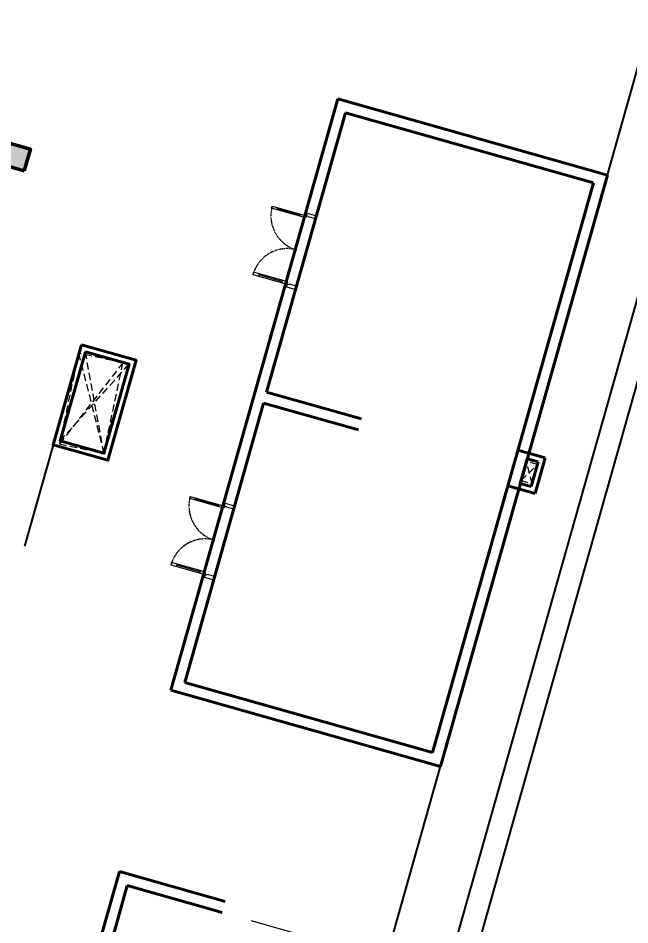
# Model space of a CAD drawing. Header units: millimetres. Extents: x -1307397 to 11565522512, y -626897 to 1138105.
# Drawn here: x 176635 to 187407, y 109277 to 125234 of the extents above; entities that cross this region are included whole.
import ezdxf

# ---------------------------------------------------------------- set-up
doc = ezdxf.new("R2010")
doc.units = ezdxf.units.MM
doc.header["$MEASUREMENT"] = 0
doc.linetypes.add('HIDDEN', pattern=[0.375, 0.25, -0.125])
doc.linetypes.add('HIDDEN2', pattern=[0.1875, 0.125, -0.0625])
for name, color, linetype in [('ccu12-Thay', 7, 'Continuous'), ('KT-Net manh', 139, 'Continuous'), ('KT-Tuong', 1, 'Continuous'), ('Xref_NT1+NT2_MBDV Cot vach_220729$0$ccu12-Hatch', 250, 'Continuous'), ('Xref_NT1+NT2_MBDV Cot vach_220729$0$ccu12-Thay', 7, 'Continuous'), ('Xref_NT1+NT2_MBDV Cot vach_220729$0$KT-Net manh', 139, 'Continuous')]:
    doc.layers.add(name, color=color, linetype=linetype)
for name, color, linetype, lineweight in [('CUA', 37, 'Continuous', 13), ('KT-lomo nuoc', 3, 'HIDDEN', 5), ('KT-Net cat', 1, 'Continuous', 40), ('KT-Net thay', 7, 'Continuous', 15), ('SPE-MEP-HVAC', 140, 'Continuous', 0), ('Xref_NT1+NT2_MBDV Cot vach_220729$0$KT-Net cot vach', 6, 'Continuous', 50)]:
    doc.layers.add(name, color=color, linetype=linetype, lineweight=lineweight)

# ---------------------------------------------------------------- blocks, each defined once
blk = doc.blocks.new('Xref_NT1+NT2_MBDV Cot vach_220729$0$A$C6F5A0866')
at = {"layer": 'Xref_NT1+NT2_MBDV Cot vach_220729$0$ccu12-Hatch', "ltscale": 0.5}
h = blk.add_hatch(dxfattribs=at)
h.set_pattern_fill('1BETONG2-BOP', color=256, scale=50, angle=-9.22123, pattern_type=2)
h.set_pattern_definition([(40.778773, (-344030.4, 1051586.25), (348.967585, -88.43995), [37.5, -412.5]), (345.778773, (-344030.4, 1051586.25), (-8.2109, 382.353), [30, -330]), (91.230173, (-344001.3, 1051578.88), (340.75691, 293.91278), [31.8701, -350.57106]), (36.962973, (-344014.37, 1051684.96), (513.46257, -167.20103), [56.25, -618.75]), (87.414373, (-343971.6, 1051671), (539.3417, 405.87626), [47.80514, -525.8565]), (341.962973, (-344014.37, 1051684.96), (539.34137, 405.87668), [45, -495]), (11.778773, (-343969.02, 1051652.27), (262.33739, -246.534165), [37.5, -412.5]), (216.778773, (-343969.02, 1051652.27), (302.31138, -234.24147), [30, -330]), (62.230173, (-343947.16, 1051631.72), (440.52446, 91.85968), [31.8701, -350.57106]), (58.278773, (-344030.4, 1051586.25), (-53.364341, 157.777667), [0, -326, 0, -335, 0, -331.25]), (355.278773, (-344030.4, 1051586.25), (170.29976, 164.8925), [0, -191, 0, -318.5, 0, -126.25]), (318.278773, (-344140.45, 1051604.12), (261.654741, -53.903389), [0, -125, 0, -390, 0, -517.5]), (308.278773, (-344189.8, 1051612.13), (295.845573, 2.678777), [0, -162.5, 0, -259, 0, -367.5]), (305.778773, (-344030.4, 1051586.25), (172.3971, 124.239646), []), (305.778773, (-344020.58, 1051646.7), (172.3971, 124.239646), [])])
h.paths.add_polyline_path([(3150, 11325), (6200, 11325), (6200, 325), (5800, 325), (5800, 625), (5900, 625), (5900, 11025), (3150, 11025)])
h.paths.add_polyline_path([(4450, 325), (3250, 325), (3250, 625), (4450, 625)])
at = {"layer": 'Xref_NT1+NT2_MBDV Cot vach_220729$0$KT-Net cot vach'}
blk.add_line((5800, 625), (5800, 325), dxfattribs=at)
blk.add_lwpolyline([(3150, 11325), (6200, 11325), (6200, 325), (5800, 325)], dxfattribs=at)
blk = doc.blocks.new('*U211')
at = {"layer": 'KT-lomo nuoc', "ltscale": 500}
for p, q in [((157, -313), (-179, -90)), ((-22, -403), (0, 0))]:
    blk.add_line(p, q, dxfattribs=at)
blk.add_lwpolyline([(157, -313), (-22, -403), (-179, -90), (0, 0)], close=True, dxfattribs=at)
blk = doc.blocks.new('CTN TB 33-35')
at = {"layer": 'KT-Net cat'}
for p, q in [((-15224, -53143), (-15250, -53234)), ((-14743, -53279), (-15224, -53143)), ((-15059, -53294), (-15182, -53727)), ((-14867, -53348), (-15059, -53294)), ((-14743, -53279), (-14920, -53904)), ((-14867, -53348), (-14989, -53781)), ((-15372, -53666), (-15401, -53768)), ((-14920, -53904), (-15401, -53768)), ((-14989, -53781), (-15182, -53727))]:
    blk.add_line(p, q, dxfattribs=at)
at = {"layer": 'KT-lomo nuoc', "linetype": 'HIDDEN', "xscale": -0.9999999999999997, "rotation": 10.8976534755902}
blk.add_blockref('*U211', (-15073, -53342, 0), dxfattribs=at)
blk = doc.blocks.new('*U258')
at = {"linetype": 'HIDDEN', "ltscale": 500}
for p, q in [((-1169, 1389), (0, 0)), ((-1492, 657), (322, 732))]:
    blk.add_line(p, q, dxfattribs=at)
blk.add_lwpolyline([(-1492, 657), (-1169, 1389), (322, 732), (0, 0)], close=True, dxfattribs=at)
blk = doc.blocks.new('A$C99b0a125')
at = {"layer": 'KT-Net cat', "elevation": 0}
for points in [[(-2733, 20116), (-1771, 19844), (-2268, 18083), (-3231, 18355)], [(-2664, 19993), (-1894, 19775), (-2337, 18207), (-3107, 18424)]]:
    blk.add_lwpolyline(points, close=True, dxfattribs=at)
at = {"layer": 'SPE-MEP-HVAC', "linetype": 'HIDDEN', "ltscale": 1000, "xscale": -1, "rotation": 230.4488267378189}
blk.add_blockref('*U258', (-2664, 19993), dxfattribs=at)
blk = doc.blocks.new('*U492')
for p, q in [((-294, 444), (-257, 460)), ((-104, 63), (-276, 452)), ((-123, 55), (-86, 71)), ((-1365, -27), (-1401, -44)), ((-1212, -424), (-1383, -36)), ((-1193, -416), (-1230, -433))]:
    blk.add_line(p, q)
for points in [[(-46, -20), (-82, -36), (-334, 536), (-298, 552)], [(-1190, -524), (-1153, -508), (-1405, 64), (-1442, 48)], [(69, -156), (14, -180), (-39, -61), (-30, -57), (-46, -20), (0, 0)], [(-1167, -700), (-1112, -676), (-1164, -557), (-1174, -561), (-1190, -524), (-1235, -544)]]:
    blk.add_lwpolyline(points, close=True)
at = {"linetype": 'HIDDEN2'}
for centre, start, end in [((-46, -20), 113.7725, 203.7725), ((-1190, -524), 23.7725, 113.7725)]:
    blk.add_arc(centre, 625, start, end, dxfattribs=at)
blk = doc.blocks.new('*U613')
at = {"linetype": 'HIDDEN', "ltscale": 500}
for p, q in [((1572, -908), (0, 0)), ((1626, -110), (-54, -798))]:
    blk.add_line(p, q, dxfattribs=at)
blk.add_lwpolyline([(1626, -110), (1572, -908), (-54, -798), (0, 0)], close=True, dxfattribs=at)
blk = doc.blocks.new('trucktnuoctang36')
at = {"layer": 'SPE-MEP-HVAC', "linetype": 'HIDDEN', "ltscale": 1000, "xscale": -1, "rotation": 254.2212213649985}
blk.add_blockref('*U613', (44252, -1538, 0), dxfattribs=at)

msp = doc.modelspace()

# ---------------------------------------------------------------- hatches: boundary and pattern name
at = {"layer": 'KT-Net manh'}
h = msp.add_hatch(dxfattribs=at)
h.set_pattern_fill('AR-PARQ1', color=256, scale=100)
h.set_pattern_definition([(90, (222978, 18737), (-1200, 1200), [1200, -1200]), (90, (223178, 18737), (-1200, 1200), [1200, -1200]), (90, (223378, 18737), (-1200, 1200), [1200, -1200]), (90, (223578, 18737), (-1200, 1200), [1200, -1200]), (90, (223778, 18737), (-1200, 1200), [1200, -1200]), (90, (223978, 18737), (-1200, 1200), [1200, -1200]), (90, (224178, 18737), (-1200, 1200), [1200, -1200]), (0, (222978, 19937), (1200, -1200), [1200, -1200]), (0, (222978, 20137), (1200, -1200), [1200, -1200]), (0, (222978, 20337), (1200, -1200), [1200, -1200]), (0, (222978, 20537), (1200, -1200), [1200, -1200]), (0, (222978, 20737), (1200, -1200), [1200, -1200]), (0, (222978, 20937), (1200, -1200), [1200, -1200]), (0, (222978, 21137), (1200, -1200), [1200, -1200])])
edge = h.paths.add_edge_path()
edge.add_line((191573.2, 168424.2), (184648.7, 170378.2))
edge.add_line((184648.7, 170378.2), (181355.5, 158723.9))
edge.add_line((181355.5, 158723.9), (180757, 156605.9))
edge.add_line((180757, 156605.9), (177864.8, 146370.8))
edge.add_line((177864.8, 146370.8), (177864.8, 146370.8))
edge.add_line((177864.8, 146370.8), (171982.3, 125552.7))
edge.add_line((171982.3, 125552.7), (175494.7, 124560.2))
edge.add_line((175494.7, 124560.2), (175168.4, 123405.4))
edge.add_line((175168.4, 123405.4), (166557.5, 125838.6))
edge.add_line((166557.5, 125838.6), (167080.2, 127688.4))
edge.add_line((167080.2, 127688.4), (166858.9, 128305.5))
edge.add_line((166858.9, 128305.5), (172092.6, 146973))
edge.add_line((172092.6, 146973), (172107, 146969))
edge.add_line((172107, 146969), (180119.4, 175284.7))
edge.add_line((180119.4, 175284.7), (180094.6, 175291.6))
edge.add_line((180094.6, 175291.6), (180169.5, 175480.5))
edge.add_arc((185288.3, 172961.4), 5705.1, 23.03514, 153.79635, ccw=False)
edge.add_line((190538.5, 175193.8), (191909.3, 169585.5))
edge.add_line((191909.3, 169585.5), (192235.9, 168236.9))
edge.add_line((192235.9, 168236.9), (191573.2, 168424.2))
h.paths.add_polyline_path([(179453.8, 167439.4), (182340, 166623.7), (182217.6, 166190.8), (179331.4, 167006.4)], flags=16)
h.paths.add_polyline_path([(176299.5, 156276.5), (179185.7, 155460.8), (179063.3, 155027.9), (176177.1, 155843.5)], flags=16)
h.paths.add_polyline_path([(173933.7, 147904.3), (176819.9, 147088.7), (176697.6, 146655.7), (173811.4, 147471.3)], flags=16)
h.paths.add_polyline_path([(171568, 139532.2), (174454.2, 138716.5), (174331.9, 138283.6), (171445.6, 139099.1)], flags=16)
h.paths.add_polyline_path([(169202.2, 131160), (172088.5, 130344.3), (171966.1, 129911.4), (169079.9, 130726.9)], flags=16)

# ---------------------------------------------------------------- linework, layer by layer
at = {"layer": 'KT-Net cat'}
for p, q in [((179320.9, 113406.4), (182262.1, 123815)), ((182262.1, 123815, 0), (187011.1, 122473.1, 0)), ((181011.2, 118652.6), (182400.2, 123568.2)), ((182400.2, 123568.2, 0), (186764.3, 122335, 0)), ((187011.1, 122473.1), (184070, 112064.5)), ((183931.9, 112311.3), (186764.3, 122335)), ((181011.2, 118652.6), (182680.8, 118180.8)), ((179567.8, 113544.5), (180956.8, 118460.1)), ((180956.8, 118460.1), (182626.4, 117988.3)), ((179567.8, 113544.5, 0), (183931.9, 112311.3, 0)), ((179320.9, 113406.4, 0), (184070, 112064.5, 0)), ((178419, 110214.5), (176862.2, 104705.2)), ((178419, 110214.5), (180281.1, 109688.3)), ((178557, 109967.6), (177109, 104843.3)), ((178557, 109967.6), (180226.7, 109495.9))]:
    msp.add_line(p, q, dxfattribs=at)
at = {"layer": 'KT-Net thay', "extrusion": (9.25827e-09, -2.86766e-08, 1), "elevation": 0}
msp.add_lwpolyline([(180733.6, 109352.6), (183112, 108680.5), (181978.6, 104663.4, -0.501802), (173463.3, 103046.1, 0.4558928), (170290.5, 103128.1, -0.6624349), (162290.5, 106784.9), (164262.4, 113763.1)], format="xyb", dxfattribs=at)
at = {"layer": 'KT-Tuong'}
msp.add_line((177730.8, 119418.4), (176748.2, 115941.1), dxfattribs=at)
at = {"layer": 'Xref_NT1+NT2_MBDV Cot vach_220729$0$ccu12-Thay'}
for p, q in [((183021.6, 104309), (195660.3, 149036.7)), ((183406.5, 104200.2), (196064.5, 148996))]:
    msp.add_line(p, q, dxfattribs=at)
at = {"layer": 'Xref_NT1+NT2_MBDV Cot vach_220729$0$ccu12-Thay', "elevation": 0}
msp.add_lwpolyline([(181963.2, 104608.8), (195030.7, 150853.7, 0.0246876), (195322.8, 152130.1, 0.0868938), (195324.5, 152857), (194834.2, 154858), (190116.1, 174342.6, 0.771545), (181450.8, 174506.6), (167616.5, 125555)], format="xyb", dxfattribs=at)

# ---------------------------------------------------------------- block references
msp.add_blockref('CTN TB 33-35', (200659.5, 170773.7))
at = {"layer": 'ccu12-Thay'}
msp.add_blockref('A$C99b0a125', (180482.8, 99369.6), dxfattribs=at)
at = {"layer": 'CUA', "rotation": 50.44882745216794}
for p in [(181724.9, 121803.7), (180281.5, 116695.7)]:
    msp.add_blockref('*U492', p, dxfattribs=at)
at = {"layer": 'KT-Tuong'}
msp.add_blockref('trucktnuoctang36', (133893.3, 119114.1, 0), dxfattribs=at)
at = {"layer": 'Xref_NT1+NT2_MBDV Cot vach_220729$0$KT-Net manh', "rotation": 74.22122668239332}
msp.add_blockref('Xref_NT1+NT2_MBDV Cot vach_220729$0$A$C6F5A0866', (175479.3, 116874.8, 0), dxfattribs=at)

doc.saveas('drawing.dxf')
